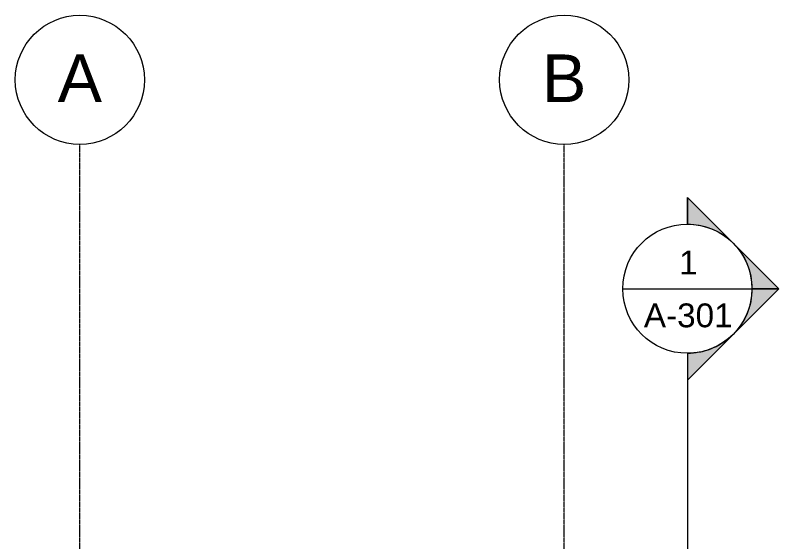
# Model space of a CAD drawing. Header units: inches. Extents: x -26493 to -10162, y -132 to 713.
# Drawn here: x -20646.2 to -20267.9, y 451.8 to 712.7 of the extents above; entities that cross this region are included whole.
import ezdxf

# ---------------------------------------------------------------- set-up
doc = ezdxf.new("R2010")
doc.units = ezdxf.units.IN
doc.header["$MEASUREMENT"] = 0
doc.linetypes.add('Grid Line 1_2_', pattern=[0.875, 0.5, -0.125, 0.125, -0.125])
for name, color, linetype, lineweight in [('G-ANNO-SYMB', 111, 'Continuous', 9), ('S-GRID', 1, 'Continuous', 9), ('S-GRID-IDEN', 1, 'Continuous', 9)]:
    doc.layers.add(name, color=color, linetype=linetype, lineweight=lineweight)
doc.styles.add('Arial_1', font='arial.ttf', dxfattribs={"height": 23.60479})
doc.styles.add('Arial_2', font='arial.ttf', dxfattribs={"height": 11.802395})

# ---------------------------------------------------------------- blocks, each defined once
blk = doc.blocks.new('Grid - Grid Head - Circle-14747-Section 7')
at = {"layer": 'S-GRID-IDEN'}
blk.add_circle((21150.05, 680.66), 32, dxfattribs=at)
blk = doc.blocks.new('Section - Section Head - Filled-1526-Section 7')
at = {"layer": 'G-ANNO-SYMB'}
h = blk.add_hatch(color=256, dxfattribs=at)
edge = h.paths.add_edge_path(flags=0)
edge.add_arc((22650.59, 577.16), 32.04, 90, 132.0784, ccw=False)
edge.add_line((22650.59, 609.2), (22650.59, 622.41))
edge.add_line((22650.59, 622.41), (22629.12, 600.94))
h = blk.add_hatch(color=256, dxfattribs=at)
edge = h.paths.add_edge_path(flags=0)
edge.add_line((22627.96, 599.78), (22605.33, 577.16))
edge.add_line((22605.33, 577.16), (22618.59, 577.16))
edge.add_arc((22650.59, 577.16), 32, 135, 180, ccw=False)
h = blk.add_hatch(color=256, dxfattribs=at)
edge = h.paths.add_edge_path(flags=0)
edge.add_arc((22650.59, 577.16), 32, 180, 225, ccw=False)
edge.add_line((22618.59, 577.16), (22605.33, 577.16))
edge.add_line((22605.33, 577.16), (22627.96, 554.53))
h = blk.add_hatch(color=256, dxfattribs=at)
edge = h.paths.add_edge_path(flags=0)
edge.add_line((22629.12, 553.37), (22650.59, 531.9))
edge.add_line((22650.59, 531.9), (22650.59, 545.12))
edge.add_arc((22650.59, 577.16), 32.04, 227.9216, 270, ccw=False)
for p, q in [((22605.33, 577.16), (22650.59, 622.41)), ((22629.12, 600.94), (22650.59, 622.41)), ((22650.59, 609.16), (22650.59, 622.41)), ((22650.59, 622.41), (22650.59, 609.2)), ((22605.33, 577.16), (22627.96, 599.78)), ((22605.33, 577.16), (22650.59, 531.9)), ((22618.59, 577.16), (22605.33, 577.16)), ((22627.96, 554.53), (22605.33, 577.16)), ((22605.33, 577.16), (22618.59, 577.16)), ((22650.59, 531.9), (22629.12, 553.37)), ((22650.59, 545.16), (22650.59, 531.9)), ((22650.59, 545.12), (22650.59, 531.9))]:
    blk.add_line(p, q, dxfattribs=at)
for radius, start, end in [(32, 90, 270), (32.04, 90, 132.0784), (32, 270, 90), (32, 135, 180), (32, 180, 225), (32.04, 227.9216, 270)]:
    blk.add_arc((22650.59, 577.16), radius, start, end, dxfattribs=at)

msp = doc.modelspace()

# ---------------------------------------------------------------- linework, layer by layer
at = {"layer": 'G-ANNO-SYMB'}
for p, q in [((-20345.16, 577.16), (-20281.16, 577.16)), ((-20313.16, 545.16), (-20313.16, -54.82))]:
    msp.add_line(p, q, dxfattribs=at)
at = {"layer": 'S-GRID', "linetype": 'Grid Line 1_2_'}
for p, q in [((-20614.21, -132), (-20614.21, 648.66)), ((-20374.21, -132), (-20374.21, 648.66))]:
    msp.add_line(p, q, dxfattribs=at)

# ---------------------------------------------------------------- block references
at = {"layer": 'G-ANNO-SYMB', "extrusion": (0, 0, -1)}
msp.add_blockref('Section - Section Head - Filled-1526-Section 7', (-2337.42, 0), dxfattribs=at)
at = {"layer": 'S-GRID-IDEN'}
for p in [(-41764.26, 0), (-41524.26, 0)]:
    msp.add_blockref('Grid - Grid Head - Circle-14747-Section 7', p, dxfattribs=at)

# ---------------------------------------------------------------- texts
at = {"layer": 'G-ANNO-SYMB', "attachment_point": 2, "line_spacing_factor": 0.938532, "style": 'Arial_2'}
for s, insert, char_height, width in [('1', (-20312.75, 596.05), 11.8, 10.944), ('A-301', (-20312.75, 569.87), 11.802, 52.416)]:
    msp.add_mtext(s, dxfattribs=dict(at, insert=insert, char_height=char_height, width=width))

# ---------------------------------------------------------------- next in the draw order: texts
at = {"layer": 'S-GRID-IDEN', "char_height": 23.6, "width": 26.208, "attachment_point": 2, "line_spacing_factor": 0.938532, "style": 'Arial_1', "bg_fill": 3, "box_fill_scale": 1.25, "bg_fill_color": 0, "bg_fill_transparency": 0}
for s, insert in [('A', (-20614.21, 693.24)), ('B', (-20374.21, 693.24))]:
    msp.add_mtext(s, dxfattribs=dict(at, insert=insert))

doc.saveas('drawing.dxf')
